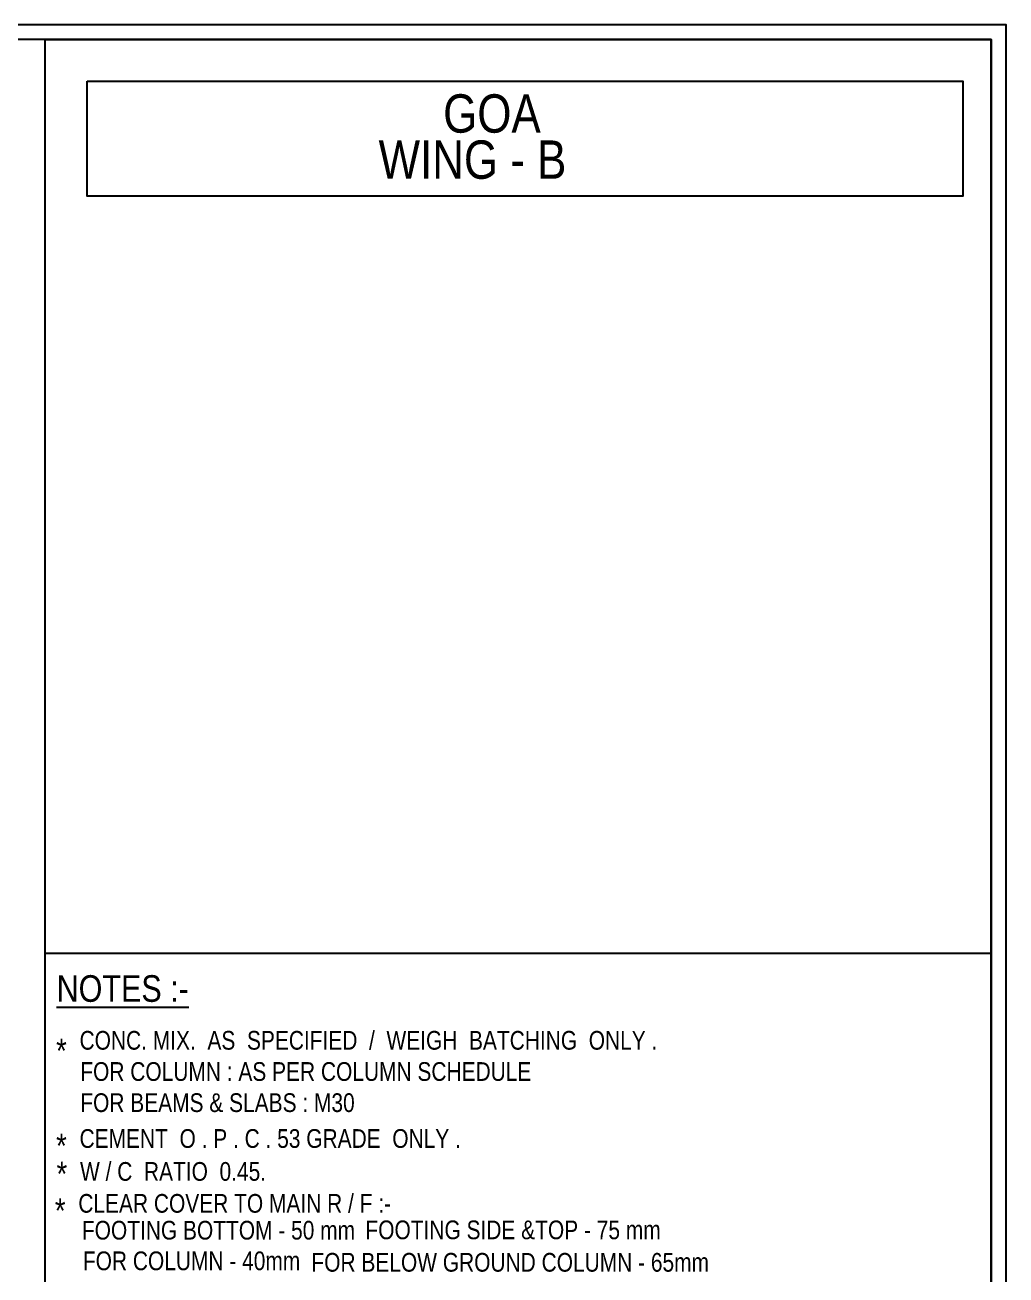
# Model space of a CAD drawing. Header units: millimetres. Extents: x 7675 to 3020127, y -133733 to 101228.
# Drawn here: x 2962385 to 2974419, y 83296 to 98635 of the extents above; entities that cross this region are included whole.
import ezdxf
from ezdxf.enums import TextEntityAlignment as Align

# ---------------------------------------------------------------- set-up
doc = ezdxf.new("R2010")
doc.units = ezdxf.units.MM
doc.header["$LTSCALE"] = 600
doc.layers.add('SHEET', color=7, linetype='Continuous')
doc.styles.add('ARIAL', font='arial.ttf')
doc.styles.add('STYLE3', font='ARIALN.TTF')

msp = doc.modelspace()

# ---------------------------------------------------------------- linework, layer by layer
msp.add_line((2962632, 87245), (2974239, 87245))
at = {"color": 5}
msp.add_lwpolyline([(2974419, 45004), (2974419, 98635), (2898307, 98635), (2898307, 45004)], close=True, dxfattribs=at)
at = {"color": 6}
msp.add_lwpolyline([(2974239, 45184), (2974239, 98455), (2898487, 98455), (2898487, 45184)], close=True, dxfattribs=at)
at = {"color": 0, "linetype": 'ByBlock'}
msp.add_lwpolyline([(2962632, 98455), (2974239, 98455), (2974239, 45184), (2962632, 45184)], close=True, dxfattribs=at)
msp.add_lwpolyline([(2963147, 97946), (2973888, 97946), (2973888, 96533), (2963147, 96533)], close=True)

# ---------------------------------------------------------------- texts
at = {"layer": 'SHEET', "color": 2, "style": 'STYLE3'}
for s, p in [('GOA', (2967514, 97784)), (' WING - B', (2966573, 97218))]:
    msp.add_text(s, height=470.1, dxfattribs=at).set_placement(p, align=Align.TOP_LEFT)
at = {"layer": 'SHEET', "color": 6, "style": 'STYLE3'}
msp.add_text('%%UNOTES :-', height=326.64, dxfattribs=at).set_placement((2962773, 86975, 7), align=Align.TOP_LEFT)
at = {"layer": 'SHEET', "color": 4, "style": 'ARIAL', "width": 0.8}
for s, height, p in [('CONC. MIX.  AS  SPECIFIED  /  WEIGH  BATCHING  ONLY .', 229.69, (2963054, 86291, 7)), ('*', 301, (2962766, 86198)), ('FOR COLUMN : AS PER COLUMN SCHEDULE', 229.69, (2963063, 85908, 7)), ('FOR BEAMS & SLABS : M30', 229.69, (2963063, 85526, 7)), ('*', 301, (2962766, 85032)), ('CEMENT  O . P . C . 53 GRADE  ONLY .', 229.69, (2963054, 85086)), ('*', 301, (2962772, 84688)), ('W / C  RATIO  0.45.', 229.69, (2963060, 84682)), ('*', 301, (2962751, 84236)), ('CLEAR COVER TO MAIN R / F :-', 229.69, (2963039, 84290))]:
    msp.add_text(s, height=height, dxfattribs=at).set_placement(p, align=Align.TOP_LEFT)
for s, p in [('FOOTING BOTTOM - 50 mm', (2964758, 83846, 0)), ('FOOTING SIDE &TOP - 75 mm', (2968372, 83850, 0)), ('FOR COLUMN - 40mm', (2964428, 83470, 0)), ('FOR BELOW GROUND COLUMN - 65mm', (2968337, 83452, 0))]:
    msp.add_text(s, height=229.69, dxfattribs=at).set_placement(p, align=Align.MIDDLE)

doc.saveas('drawing.dxf')
